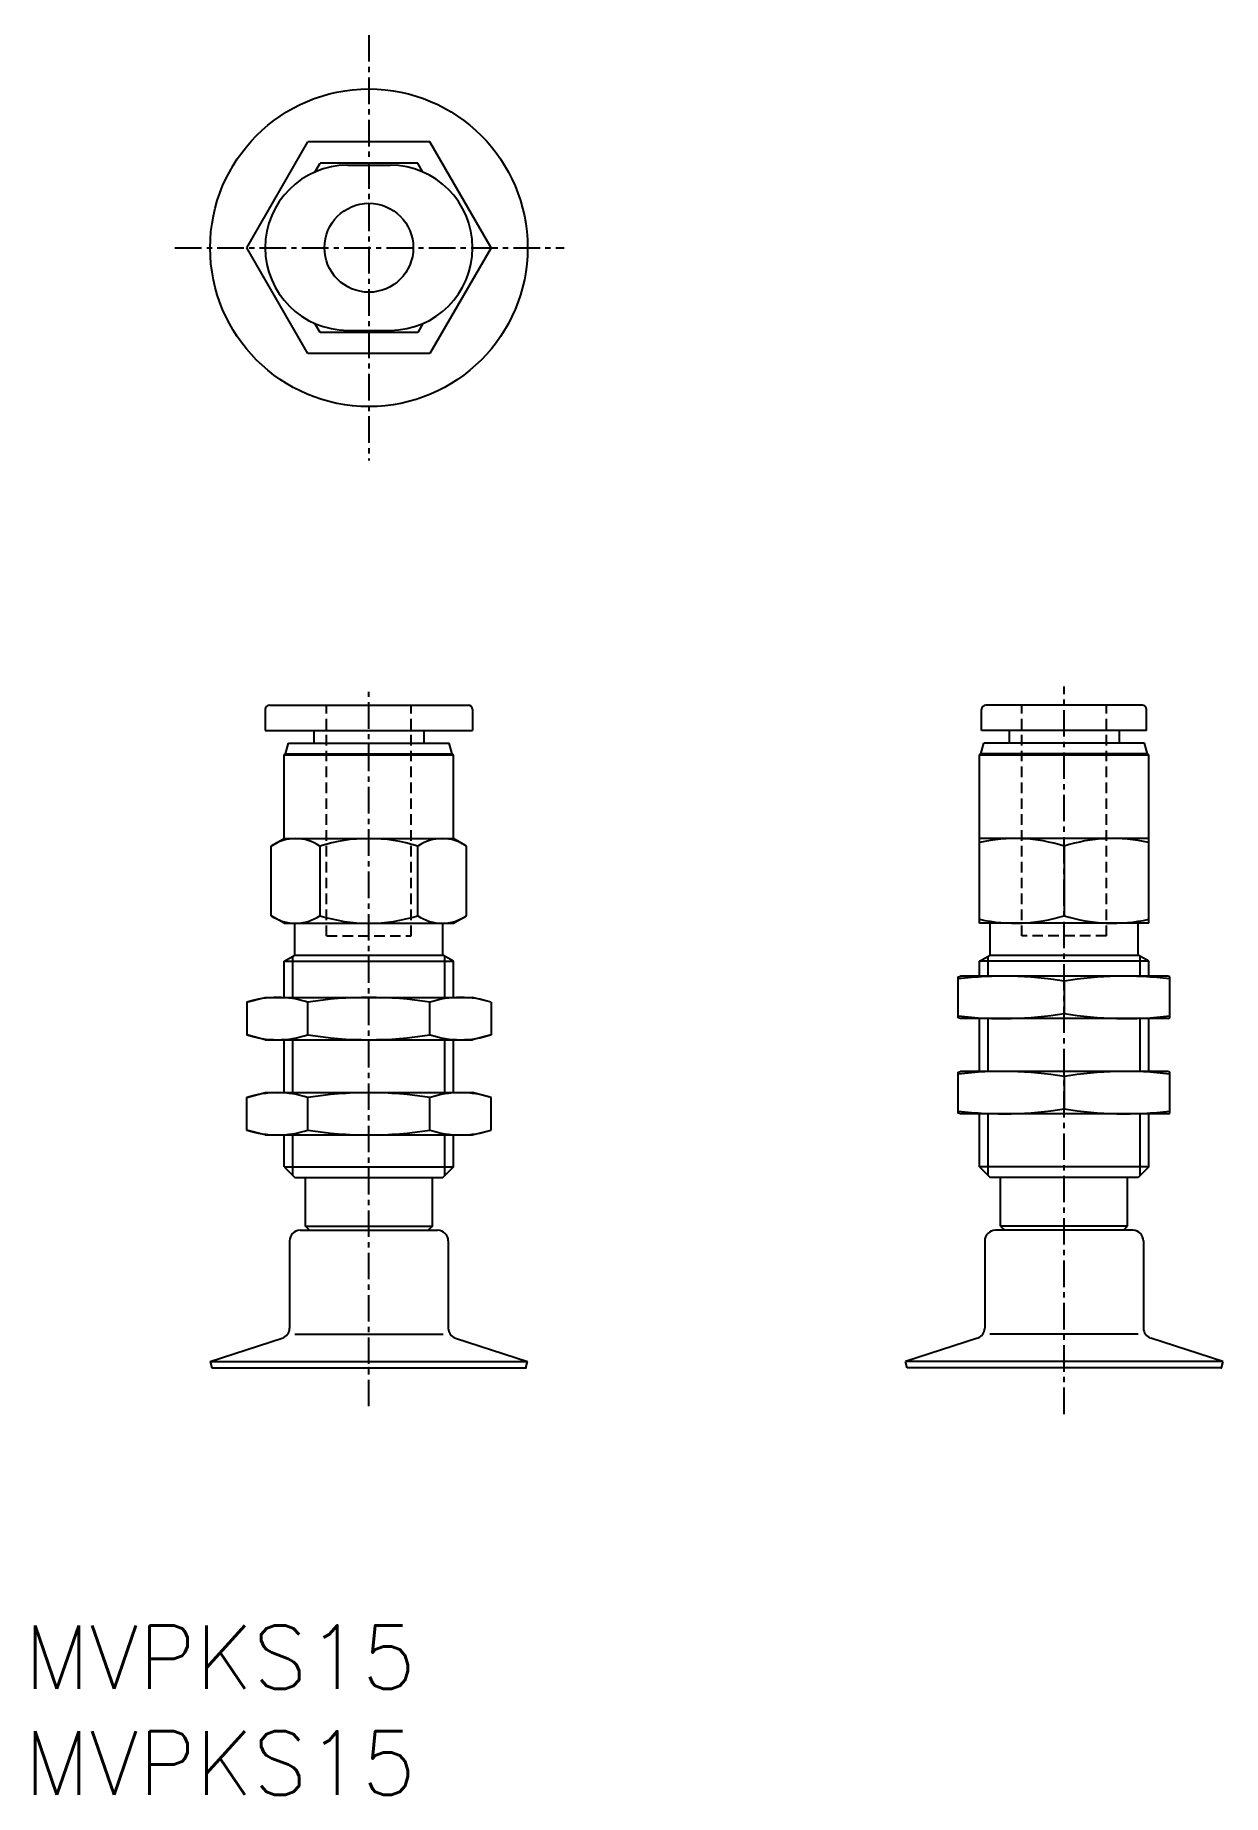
# Model space of a CAD drawing. Extents: x 104.8 to 160.9, y 55.1 to 138.2.
import ezdxf
from ezdxf.enums import TextEntityAlignment as Align

# ---------------------------------------------------------------- set-up
doc = ezdxf.new("R2010")
doc.units = 0
doc.linetypes.add('CENTER', pattern=[2, 1.25, -0.25, 0.25, -0.25])
doc.linetypes.add('DASHED', pattern=[0.75, 0.5, -0.25])
doc.layers.get('0').update_dxf_attribs({"linetype": 'CONTINUOUS'})
doc.layers.add('CENTER', color=1, linetype='CENTER')
doc.styles.get("Standard").update_dxf_attribs({"font": 'txt.shx', "bigfont": 'extfont.shx'})

msp = doc.modelspace()

# ---------------------------------------------------------------- linework, layer by layer
at = {"color": 7, "linetype": 'CONTINUOUS'}
for p, q in [((114.774, 128.163), (117.66, 133.163)), ((123.434, 133.163), (117.66, 133.163)), ((126.321, 128.163), (123.434, 133.163)), ((117.994, 131.74), (118.238, 132.163)), ((122.857, 132.163), (118.238, 132.163)), ((123.101, 131.74), (122.857, 132.163)), ((119.547, 132.063), (121.547, 132.063)), ((117.66, 123.163), (114.774, 128.163)), ((126.321, 128.163), (123.434, 123.163)), ((118.238, 124.163), (117.994, 124.586)), ((122.857, 124.163), (118.238, 124.163)), ((119.547, 124.263), (121.547, 124.263)), ((123.101, 124.586), (122.857, 124.163)), ((123.434, 123.163), (117.66, 123.163)), ((115.847, 106.56), (125.247, 106.56)), ((157.101, 106.56), (149.701, 106.56)), ((115.647, 106.36), (115.647, 105.36)), ((125.447, 106.36), (125.447, 105.36)), ((149.501, 105.36), (149.501, 106.36)), ((157.301, 105.36), (157.301, 106.36)), ((115.647, 105.36), (125.447, 105.36)), ((116.613, 104.26), (116.747, 104.76)), ((116.747, 104.76), (124.347, 104.76)), ((117.947, 105.36), (117.947, 104.76)), ((123.147, 105.36), (123.147, 104.76)), ((124.481, 104.26), (124.347, 104.76)), ((149.467, 104.26), (149.601, 104.76)), ((157.301, 105.36), (149.501, 105.36)), ((157.201, 104.76), (149.601, 104.76)), ((150.801, 105.36), (150.801, 104.76)), ((156.001, 105.36), (156.001, 104.76)), ((157.335, 104.26), (157.201, 104.76)), ((116.547, 104.222), (116.613, 104.26)), ((116.547, 100.26), (116.547, 104.222)), ((116.547, 104.222), (124.547, 104.222)), ((116.613, 104.26), (124.481, 104.26)), ((124.547, 104.222), (124.481, 104.26)), ((124.547, 100.26), (124.547, 104.222)), ((149.401, 104.222), (149.467, 104.26)), ((149.401, 104.222), (157.401, 104.222)), ((149.401, 96.26), (149.401, 104.222)), ((157.335, 104.26), (149.467, 104.26)), ((157.401, 104.222), (157.335, 104.26)), ((157.401, 96.26), (157.401, 104.222)), ((115.927, 99.902), (116.547, 100.26)), ((115.927, 96.618), (115.927, 99.902)), ((116.547, 100.26), (124.547, 100.26)), ((118.237, 96.618), (118.237, 99.902)), ((122.858, 96.618), (122.858, 99.902)), ((125.167, 99.902), (124.547, 100.26)), ((125.167, 96.618), (125.167, 99.902)), ((157.401, 100.26), (149.401, 100.26)), ((153.401, 99.902), (153.401, 96.618)), ((116.547, 96.26), (115.927, 96.618)), ((124.547, 96.26), (125.167, 96.618)), ((116.547, 96.26), (117.047, 96.26)), ((117.047, 96.26), (124.547, 96.26)), ((117.047, 94.76), (117.047, 96.26)), ((124.047, 94.76), (124.047, 96.26)), ((157.401, 96.26), (149.401, 96.26)), ((149.901, 94.76), (149.901, 96.26)), ((156.901, 94.76), (156.901, 96.26)), ((116.547, 94.471), (117.047, 94.76)), ((117.047, 94.76), (124.047, 94.76)), ((124.547, 94.471), (124.047, 94.76)), ((149.401, 94.471), (149.901, 94.76)), ((149.901, 94.76), (156.901, 94.76)), ((157.401, 94.471), (156.901, 94.76)), ((116.547, 92.76), (116.547, 94.471)), ((116.547, 94.471), (124.547, 94.471)), ((116.953, 92.76), (116.953, 94.706)), ((124.141, 92.76), (124.141, 94.706)), ((124.547, 92.76), (124.547, 94.471)), ((157.401, 94.471), (149.401, 94.471)), ((149.401, 93.76), (149.401, 94.471)), ((149.807, 93.76), (149.807, 94.706)), ((156.995, 93.76), (156.995, 94.706)), ((157.401, 93.76), (157.401, 94.471)), ((148.401, 93.733), (148.501, 93.76)), ((148.401, 91.787), (148.401, 93.733)), ((158.301, 93.76), (148.501, 93.76)), ((153.401, 93.526), (153.401, 91.994)), ((158.401, 93.733), (158.301, 93.76)), ((158.401, 91.787), (158.401, 93.733)), ((114.774, 92.526), (115.647, 92.76)), ((114.774, 92.526), (114.774, 90.994)), ((115.647, 92.76), (125.447, 92.76)), ((117.66, 90.994), (117.66, 92.526)), ((123.434, 90.994), (123.434, 92.526)), ((126.321, 92.526), (125.447, 92.76)), ((126.321, 92.526), (126.321, 90.994)), ((148.501, 91.76), (148.401, 91.787)), ((158.301, 91.76), (148.501, 91.76)), ((149.401, 89.26), (149.401, 91.76)), ((149.807, 89.26), (149.807, 91.76)), ((156.995, 89.26), (156.995, 91.76)), ((157.401, 89.26), (157.401, 91.76)), ((158.301, 91.76), (158.401, 91.787)), ((115.647, 90.76), (114.774, 90.994)), ((115.647, 90.76), (125.447, 90.76)), ((116.547, 88.26), (116.547, 90.76)), ((116.953, 88.26), (116.953, 90.76)), ((124.141, 88.26), (124.141, 90.76)), ((124.547, 88.26), (124.547, 90.76)), ((126.321, 90.994), (125.447, 90.76)), ((148.401, 89.233), (148.501, 89.26)), ((148.401, 87.287), (148.401, 89.233)), ((158.301, 89.26), (148.501, 89.26)), ((153.401, 89.026), (153.401, 87.494)), ((158.401, 89.233), (158.301, 89.26)), ((158.401, 87.287), (158.401, 89.233)), ((114.774, 88.026), (115.647, 88.26)), ((115.647, 88.26), (125.447, 88.26)), ((126.321, 88.026), (125.447, 88.26)), ((114.774, 86.494), (114.774, 88.026)), ((117.66, 86.494), (117.66, 88.026)), ((123.434, 86.494), (123.434, 88.026)), ((126.321, 86.494), (126.321, 88.026)), ((148.501, 87.26), (148.401, 87.287)), ((158.301, 87.26), (158.401, 87.287)), ((115.647, 86.26), (114.774, 86.494)), ((125.447, 86.26), (126.321, 86.494)), ((158.301, 87.26), (148.501, 87.26)), ((149.401, 84.76), (149.401, 87.26)), ((149.807, 84.354), (149.807, 87.26)), ((156.995, 84.354), (156.995, 87.26)), ((157.401, 84.76), (157.401, 87.26)), ((115.647, 86.26), (125.447, 86.26)), ((116.547, 84.76), (116.547, 86.26)), ((116.953, 84.354), (116.953, 86.26)), ((124.141, 84.354), (124.141, 86.26)), ((124.547, 84.76), (124.547, 86.26)), ((116.547, 84.76), (117.047, 84.26)), ((116.547, 84.76), (124.547, 84.76)), ((117.047, 84.26), (124.047, 84.26)), ((117.547, 81.96), (117.547, 84.26)), ((123.547, 81.96), (123.547, 84.26)), ((124.547, 84.76), (124.047, 84.26)), ((157.401, 84.76), (149.401, 84.76)), ((149.401, 84.76), (149.901, 84.26)), ((156.901, 84.26), (149.901, 84.26)), ((150.401, 81.96), (150.401, 84.26)), ((156.401, 81.96), (156.401, 84.26)), ((157.401, 84.76), (156.901, 84.26)), ((117.297, 81.76), (123.797, 81.76)), ((117.547, 81.96), (123.547, 81.96)), ((117.747, 81.76), (117.547, 81.96)), ((123.547, 81.96), (123.347, 81.76)), ((156.651, 81.76), (150.151, 81.76)), ((156.401, 81.96), (150.401, 81.96)), ((150.401, 81.96), (150.601, 81.76)), ((156.201, 81.76), (156.401, 81.96)), ((116.797, 81.26), (116.797, 77.142)), ((124.297, 81.26), (124.297, 77.142)), ((149.651, 81.26), (149.651, 77.142)), ((157.151, 81.26), (157.151, 77.142)), ((113.047, 75.56), (116.452, 76.666)), ((117.041, 76.848), (124.053, 76.848)), ((124.643, 76.666), (128.047, 75.56)), ((149.305, 76.666), (145.901, 75.56)), ((156.907, 76.848), (149.895, 76.848)), ((160.901, 75.56), (157.496, 76.666)), ((113.047, 75.56), (128.047, 75.56)), ((113.047, 75.56), (113.128, 75.26)), ((113.128, 75.26), (127.967, 75.26)), ((127.967, 75.26), (128.047, 75.56)), ((145.981, 75.26), (145.901, 75.56)), ((160.901, 75.56), (145.901, 75.56)), ((160.821, 75.26), (145.981, 75.26)), ((160.901, 75.56), (160.821, 75.26))]:
    msp.add_line(p, q, dxfattribs=at)
at = {"color": 3, "linetype": 'DASHED'}
for p, q in [((118.547, 95.66), (118.547, 106.56)), ((122.547, 95.66), (122.547, 106.56)), ((151.401, 95.66), (151.401, 106.56)), ((155.401, 95.66), (155.401, 106.56)), ((118.547, 95.66), (122.547, 95.66)), ((155.401, 95.66), (151.401, 95.66))]:
    msp.add_line(p, q, dxfattribs=at)
at = {"color": 7, "linetype": 'CONTINUOUS'}
for radius in [7.5, 2.1]:
    msp.add_circle((120.547, 128.163), radius, dxfattribs=at)
for centre, radius, start, end in [((119.547, 128.163), 3.9, 90, 270), ((121.547, 128.163), 3.9, 270, 90), ((115.847, 106.36), 0.2, 90, 180), ((125.247, 106.36), 0.2, 0, 90), ((149.701, 106.36), 0.2, 90, 180), ((157.101, 106.36), 0.2, 0, 90), ((117.082, 98.219), 2.041, 55.55309, 124.4469), ((120.547, 92.624), 7.636, 90, 107.61247), ((120.547, 92.624), 7.636, 72.38753, 90), ((124.012, 98.219), 2.041, 55.5531, 124.44691), ((151.091, 92.628), 7.633, 72.38303, 102.7925), ((155.711, 92.628), 7.633, 77.2075, 107.61697), ((117.082, 98.301), 2.041, 235.5531, 304.44691), ((120.547, 103.896), 7.636, 252.38753, 270), ((120.547, 103.896), 7.636, 270, 287.61247), ((124.012, 98.301), 2.041, 235.55309, 304.4469), ((151.091, 103.893), 7.633, 257.2075, 287.61697), ((155.711, 103.893), 7.633, 252.38303, 282.7925), ((150.514, 75.841), 17.919, 80.72933, 96.77278), ((156.288, 75.841), 17.919, 83.22721, 99.27067), ((116.217, 88.192), 4.568, 71.57845, 108.42155), ((116.217, 88.192), 4.568, 71.57845, 108.42155), ((120.547, 74.841), 17.919, 80.72933, 99.27067), ((120.547, 74.841), 17.919, 80.72933, 99.27067), ((124.877, 88.192), 4.568, 71.57845, 108.42155), ((124.877, 88.192), 4.568, 71.57845, 108.42155), ((150.514, 109.679), 17.919, 263.22722, 279.27067), ((156.288, 109.679), 17.919, 260.72933, 276.77279), ((116.217, 95.328), 4.568, 251.57846, 288.42154), ((116.217, 95.328), 4.568, 251.57846, 288.42154), ((120.547, 108.679), 17.919, 260.72933, 279.27067), ((120.547, 108.679), 17.919, 260.72933, 279.27067), ((124.877, 95.328), 4.568, 251.57846, 288.42154), ((124.877, 95.328), 4.568, 251.57846, 288.42154), ((150.514, 71.341), 17.919, 80.72933, 96.77278), ((156.288, 71.341), 17.919, 83.22721, 99.27067), ((116.217, 83.692), 4.568, 71.57846, 108.42154), ((120.547, 70.341), 17.919, 80.72933, 99.27067), ((124.877, 83.692), 4.568, 71.57846, 108.42154), ((150.514, 105.179), 17.919, 263.22722, 279.27067), ((156.288, 105.179), 17.919, 260.72933, 276.77279), ((116.217, 90.828), 4.568, 251.57846, 288.42154), ((120.547, 104.179), 17.919, 260.72933, 279.27067), ((124.877, 90.828), 4.568, 251.57846, 288.42154), ((117.297, 81.26), 0.5, 90, 180), ((123.797, 81.26), 0.5, 0, 90), ((150.151, 81.26), 0.5, 90, 180), ((156.651, 81.26), 0.5, 0, 90), ((116.297, 77.142), 0.5, 288.00001, 0), ((124.797, 77.142), 0.5, 179.99999, 251.99999), ((149.151, 77.142), 0.5, 288.00001, 0), ((157.651, 77.142), 0.5, 179.99999, 251.99999)]:
    msp.add_arc(centre, radius, start, end, dxfattribs=at)
for p in [(128.047, 128.163), (120.547, 75.26), (127.967, 75.26), (153.401, 75.26), (160.821, 75.26)]:
    msp.add_point(p, dxfattribs=at)
at = {"layer": 'CENTER', "color": 1, "linetype": 'CENTER'}
for p, q in [((120.547, 138.203), (120.547, 118.123)), ((111.384, 128.163), (129.775, 128.163)), ((120.547, 73.447), (120.547, 107.435)), ((153.401, 73.08), (153.401, 107.435))]:
    msp.add_line(p, q, dxfattribs=at)
msp.add_point((120.547, 128.163), dxfattribs=at)

# ---------------------------------------------------------------- texts
at = {"color": 7, "linetype": 'CONTINUOUS'}
for p in [(104.263, 61.597), (104.263, 56.597)]:
    msp.add_text('MVPKS15', height=3, dxfattribs=at).set_placement(p, align=Align.MIDDLE_LEFT)

doc.saveas('drawing.dxf')
